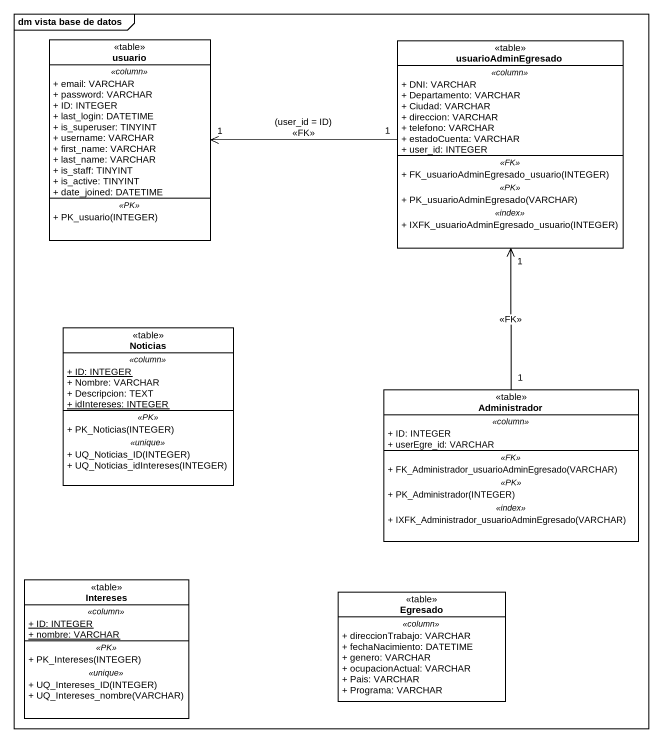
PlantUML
@startuml
mainframe dm vista base de datos
hide circle
hide empty members
skinparam classAttributeIconSize 0
class usuario <<table>> {
  .. <<column>> ..
  + email: VARCHAR
  + password: VARCHAR
  + ID: INTEGER
  + last_login: DATETIME
  + is_superuser: TINYINT
  + username: VARCHAR
  + first_name: VARCHAR
  + last_name: VARCHAR
  + is_staff: TINYINT
  + is_active: TINYINT
  + date_joined: DATETIME
  .. <<PK>> ..
  + PK_usuario(INTEGER)
}
class usuarioAdminEgresado <<table>> {
  .. <<column>> ..
  + DNI: VARCHAR
  + Departamento: VARCHAR
  + Ciudad: VARCHAR
  + direccion: VARCHAR
  + telefono: VARCHAR
  + estadoCuenta: VARCHAR
  + user_id: INTEGER
  .. <<FK>> ..
  + FK_usuarioAdminEgresado_usuario(INTEGER)
  .. <<PK>> ..
  + PK_usuarioAdminEgresado(VARCHAR)
  .. <<index>> ..
  + IXFK_usuarioAdminEgresado_usuario(INTEGER)
}
class Noticias <<table>> {
  .. <<column>> ..
  {static} + ID: INTEGER
  + Nombre: VARCHAR
  + Descripcion: TEXT
  {static} + idIntereses: INTEGER
  .. <<PK>> ..
  + PK_Noticias(INTEGER)
  .. <<unique>> ..
  + UQ_Noticias_ID(INTEGER)
  + UQ_Noticias_idIntereses(INTEGER)
}
class Administrador <<table>> {
  .. <<column>> ..
  + ID: INTEGER
  + userEgre_id: VARCHAR
  .. <<FK>> ..
  + FK_Administrador_usuarioAdminEgresado(VARCHAR)
  .. <<PK>> ..
  + PK_Administrador(INTEGER)
  .. <<index>> ..
  + IXFK_Administrador_usuarioAdminEgresado(VARCHAR)
}
class Intereses <<table>> {
  .. <<column>> ..
  {static} + ID: INTEGER
  {static} + nombre: VARCHAR
  .. <<PK>> ..
  + PK_Intereses(INTEGER)
  .. <<unique>> ..
  + UQ_Intereses_ID(INTEGER)
  + UQ_Intereses_nombre(VARCHAR)
}
class Egresado <<table>> {
  .. <<column>> ..
  + direccionTrabajo: VARCHAR
  + fechaNacimiento: DATETIME
  + genero: VARCHAR
  + ocupacionActual: VARCHAR
  + Pais: VARCHAR
  + Programa: VARCHAR
}
usuarioAdminEgresado "1" -left-> "1" usuario : (user_id = ID)\n<<FK>>
Administrador "1" -up-> "1" usuarioAdminEgresado : <<FK>>
@enduml
